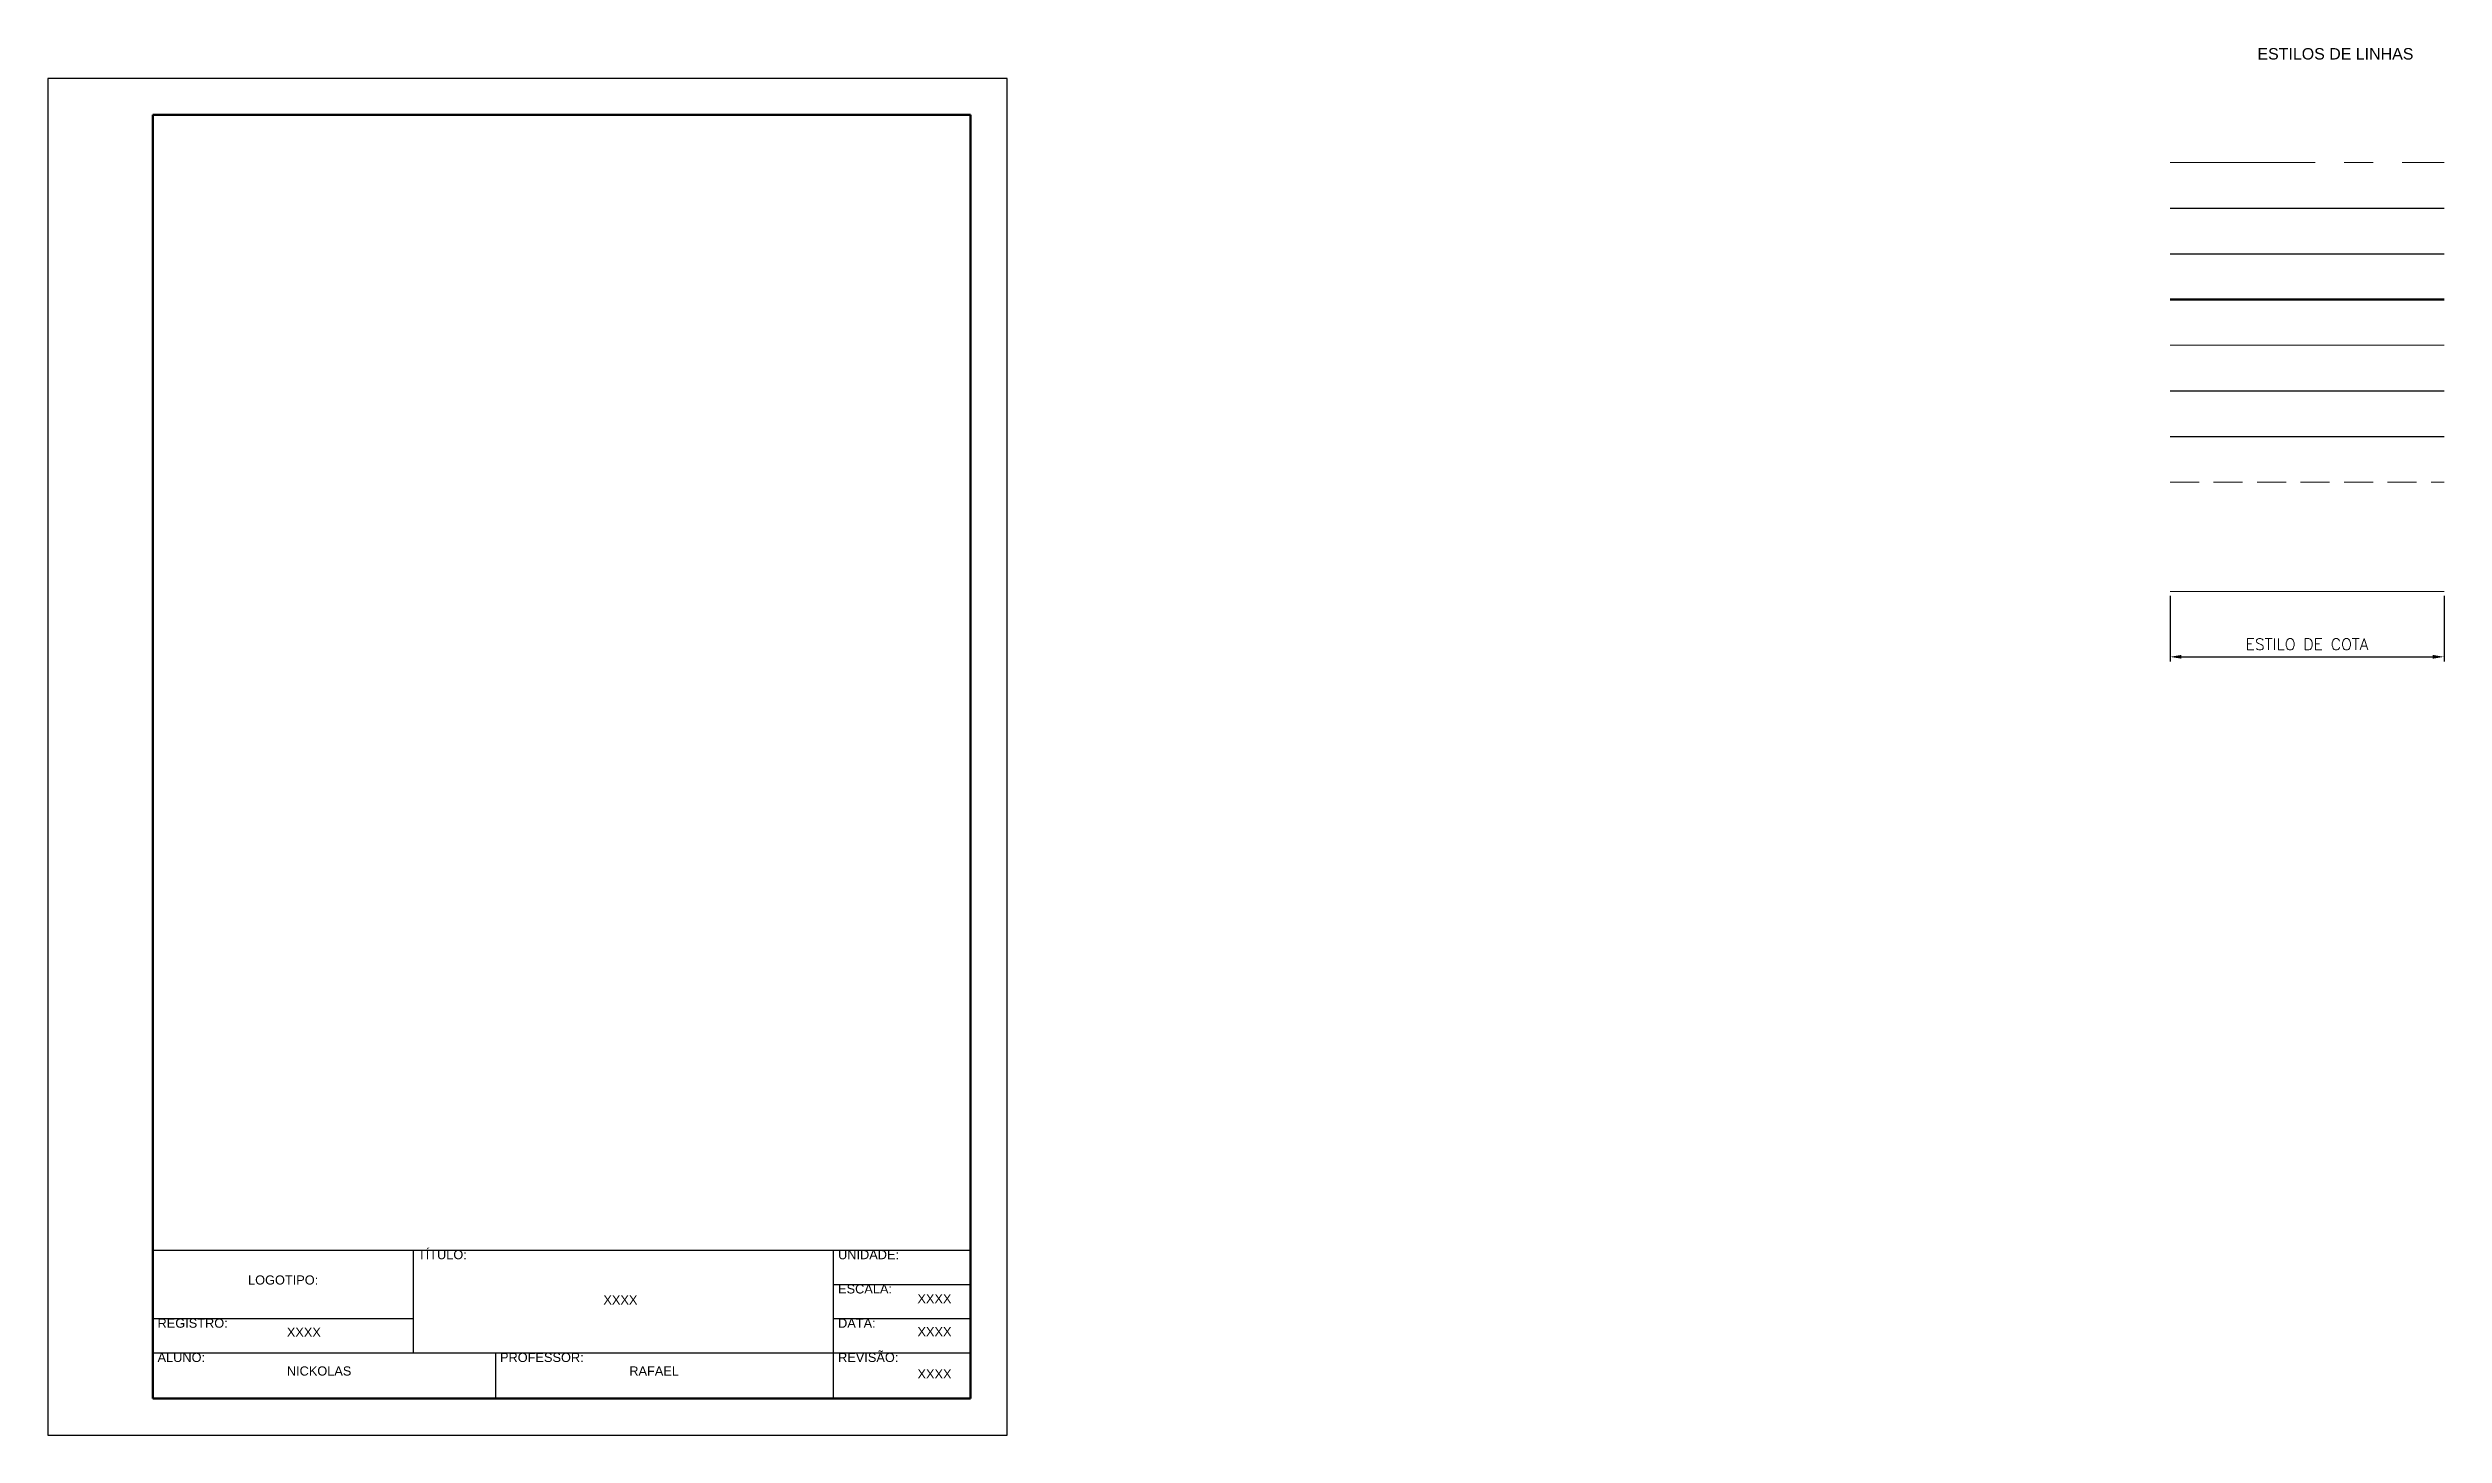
# Model space of a CAD drawing. Header units: millimetres. Extents: x 1014 to 5723, y 1379 to 2417.
# Drawn here: x 5198 to 5723, y 2113 to 2417 of the extents above.
import ezdxf

# ---------------------------------------------------------------- set-up
doc = ezdxf.new("R2010")
doc.units = ezdxf.units.MM
doc.linetypes.add('CENTER', pattern=[50.8, 31.75, -6.35, 6.35, -6.35])
doc.linetypes.add('DASHED2', pattern=[9.525, 6.35, -3.175])
for name, color, linetype, lineweight in [('CENTRO', 1, 'CENTER', 5), ('CONTORNO 1', 3, 'Continuous', 25), ('CONTORNO 2', 4, 'Continuous', 30), ('CONTORNO 3', 6, 'Continuous', 50), ('COTA', 1, 'Continuous', 13), ('HACHURA', 1, 'Continuous', 13), ('TEXTO 1', 2, 'Continuous', 25), ('TEXTO 2', 3, 'Continuous', 25), ('TRACEJADA', 1, 'DASHED2', 13)]:
    doc.layers.add(name, color=color, linetype=linetype, lineweight=lineweight)
doc.styles.add('ROMANS', font='romans.shx')
doc.styles.get("Standard").update_dxf_attribs({"font": 'arial.ttf'})
doc.dimstyles.new('Padrão', dxfattribs={"dimtxt": 2.5, "dimasz": 2.5, "dimexe": 1, "dimexo": 1, "dimgap": 1.5, "dimtad": 1, "dimdsep": 46, "dimtxsty": 'ROMANS', "dimblk1": 'ARCHTICK', "dimblk2": 'OBLIQUE', "dimcen": 2.5, "dimclrd": 1, "dimclre": 1, "dimclrt": 2, "dimadec": 0, "dimazin": 2, "dimtfac": 1, "dimtmove": 0, "dimatfit": 3, "dimfxl": 0, "dimlwd": -1, "dimlwe": -1, "dimarcsym": 0})

# ---------------------------------------------------------------- blocks, each defined once
blk = doc.blocks.new('*D5')
at = {"color": 1}
for p, q in [((5662.5, 2296.67), (5662.5, 2282.34)), ((5722.5, 2296.67), (5722.5, 2282.34)), ((5665, 2283.34), (5720, 2283.34))]:
    blk.add_line(p, q, dxfattribs=at)
for points in [[(5665, 2283.76), (5665, 2282.93), (5662.5, 2283.34)], [(5720, 2283.76), (5720, 2282.93), (5722.5, 2283.34)]]:
    blk.add_solid(points, dxfattribs=at)
at = {"layer": 'Defpoints', "color": 0}
for p in [(5662.5, 2297.67), (5722.5, 2297.67), (5722.5, 2283.34)]:
    blk.add_point(p, dxfattribs=at)
at = {"color": 2, "insert": (5692.5, 2286.09), "char_height": 2.5, "attachment_point": 5, "style": 'ROMANS'}
blk.add_mtext('ESTILO DE COTA', dxfattribs=at)
blk = doc.blocks.new('_ArchTick')
at = {"color": 0, "linetype": 'ByBlock', "const_width": 0.15}
blk.add_lwpolyline([(-0.5, -0.5), (0.5, 0.5)], dxfattribs=at)
blk = doc.blocks.new('_Oblique')
at = {"color": 0, "linetype": 'ByBlock', "lineweight": -2}
blk.add_line((-0.5, -0.5), (0.5, 0.5), dxfattribs=at)

msp = doc.modelspace()

# ---------------------------------------------------------------- linework, layer by layer
at = {"layer": 'CENTRO'}
msp.add_line((5662.502, 2391.579), (5722.502, 2391.579), dxfattribs=at)
at = {"layer": 'CONTORNO 1'}
msp.add_line((5662.502, 2381.579), (5722.502, 2381.579), dxfattribs=at)
at = {"layer": 'CONTORNO 2'}
for p, q in [((5197.882, 2409.962), (5197.882, 2112.962)), ((5407.882, 2409.962), (5197.882, 2409.962)), ((5407.882, 2112.962), (5407.882, 2409.962)), ((5662.502, 2371.579), (5722.502, 2371.579)), ((5220.882, 2153.462), (5399.882, 2153.462)), ((5277.882, 2153.462), (5277.882, 2130.962)), ((5369.882, 2153.462), (5399.882, 2153.462)), ((5369.882, 2120.962), (5369.882, 2153.462)), ((5369.882, 2145.962), (5399.882, 2145.962)), ((5220.882, 2138.462), (5277.882, 2138.462)), ((5369.882, 2138.462), (5399.882, 2138.462)), ((5369.882, 2138.462), (5399.882, 2138.462)), ((5220.882, 2130.962), (5399.882, 2130.962)), ((5295.862, 2130.962), (5295.862, 2120.962)), ((5369.882, 2130.962), (5399.882, 2130.962)), ((5197.882, 2112.962), (5407.882, 2112.962))]:
    msp.add_line(p, q, dxfattribs=at)
at = {"layer": 'CONTORNO 3'}
for p, q in [((5220.882, 2401.962), (5220.882, 2120.962)), ((5399.882, 2401.962), (5220.882, 2401.962)), ((5399.882, 2120.962), (5399.882, 2401.962)), ((5662.502, 2361.579), (5722.502, 2361.579)), ((5220.882, 2120.962), (5399.882, 2120.962))]:
    msp.add_line(p, q, dxfattribs=at)
at = {"layer": 'COTA'}
msp.add_line((5662.502, 2297.673), (5722.502, 2297.673), dxfattribs=at)
at = {"layer": 'HACHURA'}
msp.add_line((5662.502, 2351.56), (5722.502, 2351.56), dxfattribs=at)
at = {"layer": 'TEXTO 1'}
msp.add_line((5662.502, 2341.56), (5722.502, 2341.56), dxfattribs=at)
at = {"layer": 'TEXTO 2'}
msp.add_line((5662.502, 2331.56), (5722.502, 2331.56), dxfattribs=at)
at = {"layer": 'TRACEJADA'}
msp.add_line((5662.502, 2321.56), (5722.502, 2321.56), dxfattribs=at)

# ---------------------------------------------------------------- texts
at = {"layer": 'TEXTO 1', "attachment_point": 1}
for s, insert, char_height in [('{\\W1.288224; }ESTILOS DE LINHAS{\\H1.51774x; }', (5680.388, 2416.607), 2.5), ('{\\W1.288224; }XXXX{\\H1.5x; }', (5318.496, 2143.544), 2), ('{\\W1.288224; }XXXX{\\H1.5x; }', (5387.248, 2143.805), 2), ('{\\W1.288224; }XXXX{\\H1.5x; }', (5249.187, 2136.488), 2), ('{\\W1.288224; }XXXX{\\H1.5x; }', (5387.263, 2136.586), 2), ('{\\W1.288224; }NICKOLAS{\\H1.51774x; }', (5249.187, 2127.992), 2), ('{\\W1.288224; }RAFAEL{\\H1.5x; }', (5324.167, 2127.992), 2), ('{\\W1.288224; }XXXX{\\H1.5x; }', (5387.265, 2127.357), 2)]:
    msp.add_mtext_dynamic_manual_height_columns(s, width=74.98, gutter_width=653.196, heights=[0], dxfattribs=dict(at, insert=insert, char_height=char_height))
at = {"layer": 'TEXTO 2', "char_height": 2}
for s, width, insert, attachment_point in [('{\\W1.288224; }TÍTULO:{\\H1.75239x; }', 57, (5277.882, 2153.462), 1), ('{\\W1.288224; }UNIDADE:{\\H1.5x; }', 57, (5369.882, 2153.462), 1), ('LOGOTIPO:', 57, (5249.382, 2146.901), 5), ('{\\W1.288224; }ESCALA:{\\H1.51705x; }', 57, (5369.882, 2145.962), 1), ('{\\W1.288224; }REGISTRO:{\\H1.51774x; }', 57, (5220.882, 2138.462), 1), ('{\\W1.288224; }DATA:{\\H1.5x; }', 57, (5369.882, 2138.462), 1), ('{\\W1.288224; }ALUNO:{\\H1.51774x; }', 74.98, (5220.882, 2130.962), 1), ('{\\W1.288224; }PROFESSOR:{\\H1.51774x; }', 74.98, (5295.862, 2130.962), 1), ('{\\W1.288224; }REVISÃO:{\\H1.71896x; }', 57, (5369.882, 2130.962), 1)]:
    msp.add_mtext_dynamic_manual_height_columns(s, width=width, gutter_width=653.196, heights=[0], dxfattribs=dict(at, insert=insert, attachment_point=attachment_point))

# ---------------------------------------------------------------- dimensions: what is measured, and where the dimension line sits
dim = msp.add_linear_dim(base=(5722.502, 2283.343), p1=(5662.502, 2297.673), p2=(5722.502, 2297.673), text='ESTILO DE COTA', dimstyle='Padrão')
dim.commit()
dim.dimension.update_dxf_attribs({"geometry": '*D5', "text_midpoint": (5692.502, 2286.093)})

doc.saveas('drawing.dxf')
